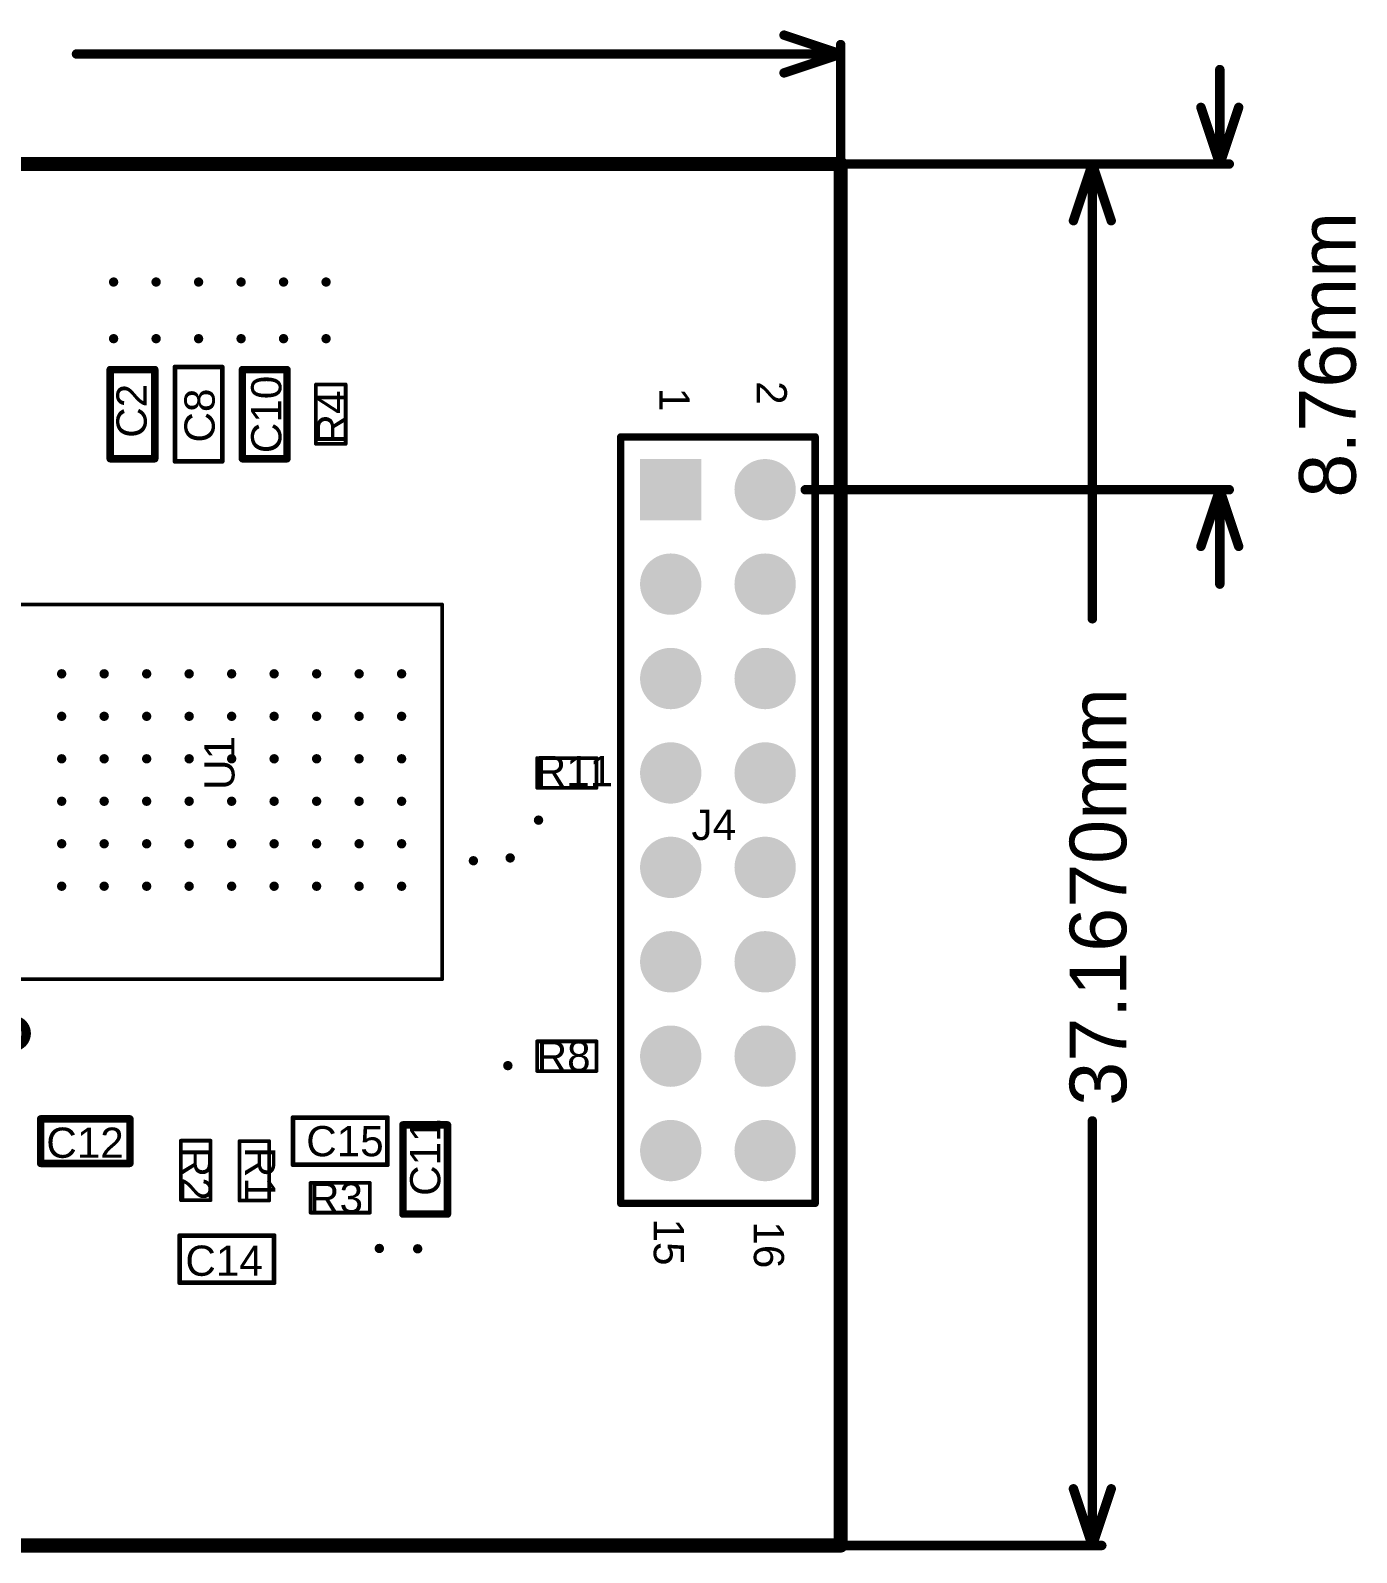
# Model space of a CAD drawing. Header units: inches. Extents: x -0.2 to 67.7, y -0.2 to 40.8.
# Drawn here: x 32.02 to 67.69, y -0.19 to 40.76 of the extents above; entities that cross this region are included whole.
import ezdxf

# ---------------------------------------------------------------- set-up
doc = ezdxf.new("R2010")
doc.units = ezdxf.units.IN
for name, color, linetype in [('Mechanical1', 6, 'Continuous'), ('Mechanical4', 56, 'Continuous'), ('Mechanical6', 56, 'Continuous'), ('MultiLayer', 9, 'Continuous'), ('PadHoleLayer', 156, 'Continuous'), ('ViaHoleLayer', 16, 'Continuous')]:
    doc.layers.add(name, color=color, linetype=linetype)
doc.styles.add('Arial', font='', dxfattribs={"height": 0.2})
doc.styles.get('Arial').set_extended_font_data('Arial')

# ---------------------------------------------------------------- blocks, each defined once
blk = doc.blocks.new('RESC1608X55N_1')
at = {"layer": 'Mechanical4'}
for points in [[(-0.8, 0.4, 0.1, 0.1, 0), (-0.8, -0.4, 0.1, 0.1, 0)], [(-0.8, 0.4, 0.1, 0.1, 0), (0.8, 0.4, 0.1, 0.1, 0)], [(0.8, 0.4, 0.1, 0.1, 0), (0.8, -0.4, 0.1, 0.1, 0)], [(-0.8, -0.4, 0.1, 0.1, 0), (0.8, -0.4, 0.1, 0.1, 0)]]:
    blk.add_lwpolyline(points, format="xyseb", dxfattribs=at)
for points in [[(-0.825, 0.4, 0.05, 0.05, 1), (-0.775, 0.4, 0.05, 0.05, 1)], [(-0.825, 0.4, 0.05, 0.05, 1), (-0.775, 0.4, 0.05, 0.05, 1)], [(0.775, 0.4, 0.05, 0.05, 1), (0.825, 0.4, 0.05, 0.05, 1)], [(0.775, 0.4, 0.05, 0.05, 1), (0.825, 0.4, 0.05, 0.05, 1)], [(-0.825, -0.4, 0.05, 0.05, 1), (-0.775, -0.4, 0.05, 0.05, 1)], [(-0.825, -0.4, 0.05, 0.05, 1), (-0.775, -0.4, 0.05, 0.05, 1)], [(0.775, -0.4, 0.05, 0.05, 1), (0.825, -0.4, 0.05, 0.05, 1)], [(0.775, -0.4, 0.05, 0.05, 1), (0.825, -0.4, 0.05, 0.05, 1)]]:
    blk.add_lwpolyline(points, format="xyseb", close=True, dxfattribs=at)
at = {"layer": 'Mechanical4', "style": 'Arial'}
blk.add_text('R2', height=0.8128, rotation=180, dxfattribs=at).set_placement((0.635, 0.398))
blk = doc.blocks.new('RESC1608X55N_2')
at = {"layer": 'Mechanical4'}
for points in [[(-0.8, 0.4, 0.1, 0.1, 0), (0.8, 0.4, 0.1, 0.1, 0)], [(-0.8, 0.4, 0.1, 0.1, 0), (-0.8, -0.4, 0.1, 0.1, 0)], [(0.8, 0.4, 0.1, 0.1, 0), (0.8, -0.4, 0.1, 0.1, 0)], [(-0.8, -0.4, 0.1, 0.1, 0), (0.8, -0.4, 0.1, 0.1, 0)]]:
    blk.add_lwpolyline(points, format="xyseb", dxfattribs=at)
for points in [[(-0.825, 0.4, 0.05, 0.05, 1), (-0.775, 0.4, 0.05, 0.05, 1)], [(-0.825, 0.4, 0.05, 0.05, 1), (-0.775, 0.4, 0.05, 0.05, 1)], [(0.775, 0.4, 0.05, 0.05, 1), (0.825, 0.4, 0.05, 0.05, 1)], [(0.775, 0.4, 0.05, 0.05, 1), (0.825, 0.4, 0.05, 0.05, 1)], [(-0.825, -0.4, 0.05, 0.05, 1), (-0.775, -0.4, 0.05, 0.05, 1)], [(-0.825, -0.4, 0.05, 0.05, 1), (-0.775, -0.4, 0.05, 0.05, 1)], [(0.775, -0.4, 0.05, 0.05, 1), (0.825, -0.4, 0.05, 0.05, 1)], [(0.775, -0.4, 0.05, 0.05, 1), (0.825, -0.4, 0.05, 0.05, 1)]]:
    blk.add_lwpolyline(points, format="xyseb", close=True, dxfattribs=at)
at = {"layer": 'Mechanical4', "style": 'Arial'}
blk.add_text('R1', height=0.8128, rotation=180, dxfattribs=at).set_placement((0.646, 0.248))
blk = doc.blocks.new('CFP102P1520X310_18AN_5')
at = {"layer": 'Mechanical4'}
for points in [[(-6.146, 5.5, 0.254, 0.254, 1), (-6.854, 5.5, 0.254, 0.254, 1)], [(-5.065, 6.045, 0.05, 0.05, 1), (-5.015, 6.045, 0.05, 0.05, 1)], [(-5.065, 6.045, 0.05, 0.05, 1), (-5.015, 6.045, 0.05, 0.05, 1)], [(5.015, 6.045, 0.05, 0.05, 1), (5.065, 6.045, 0.05, 0.05, 1)], [(5.015, 6.045, 0.05, 0.05, 1), (5.065, 6.045, 0.05, 0.05, 1)], [(-6.917, 5.5, 0.127, 0.127, 1), (-6.79, 5.5, 0.127, 0.127, 1)], [(-6.21, 5.5, 0.127, 0.127, 1), (-6.083, 5.5, 0.127, 0.127, 1)], [(-5.065, -6.045, 0.05, 0.05, 1), (-5.015, -6.045, 0.05, 0.05, 1)], [(-5.065, -6.045, 0.05, 0.05, 1), (-5.015, -6.045, 0.05, 0.05, 1)], [(5.015, -6.045, 0.05, 0.05, 1), (5.065, -6.045, 0.05, 0.05, 1)], [(5.015, -6.045, 0.05, 0.05, 1), (5.065, -6.045, 0.05, 0.05, 1)]]:
    blk.add_lwpolyline(points, format="xyseb", close=True, dxfattribs=at)
for points in [[(-5.04, 6.045, 0.1, 0.1, 0), (-5.04, -6.045, 0.1, 0.1, 0)], [(-5.04, 6.045, 0.1, 0.1, 0), (5.04, 6.045, 0.1, 0.1, 0)], [(5.04, 6.045, 0.1, 0.1, 0), (5.04, -6.045, 0.1, 0.1, 0)], [(-5.04, -6.045, 0.1, 0.1, 0), (5.04, -6.045, 0.1, 0.1, 0)]]:
    blk.add_lwpolyline(points, format="xyseb", dxfattribs=at)
at = {"layer": 'Mechanical4', "style": 'Arial'}
blk.add_text('U1', height=0.8128, dxfattribs=at).set_placement((0.051, -0.457))
blk = doc.blocks.new('RESC1608X55N_6')
at = {"layer": 'Mechanical4'}
for points in [[(-0.8, 0.4, 0.1, 0.1, 0), (-0.8, -0.4, 0.1, 0.1, 0)], [(0.8, 0.4, 0.1, 0.1, 0), (-0.8, 0.4, 0.1, 0.1, 0)], [(0.8, 0.4, 0.1, 0.1, 0), (0.8, -0.4, 0.1, 0.1, 0)], [(0.8, -0.4, 0.1, 0.1, 0), (-0.8, -0.4, 0.1, 0.1, 0)]]:
    blk.add_lwpolyline(points, format="xyseb", dxfattribs=at)
for points in [[(-0.825, 0.4, 0.05, 0.05, 1), (-0.775, 0.4, 0.05, 0.05, 1)], [(-0.825, 0.4, 0.05, 0.05, 1), (-0.775, 0.4, 0.05, 0.05, 1)], [(0.775, 0.4, 0.05, 0.05, 1), (0.825, 0.4, 0.05, 0.05, 1)], [(0.775, 0.4, 0.05, 0.05, 1), (0.825, 0.4, 0.05, 0.05, 1)], [(-0.825, -0.4, 0.05, 0.05, 1), (-0.775, -0.4, 0.05, 0.05, 1)], [(-0.825, -0.4, 0.05, 0.05, 1), (-0.775, -0.4, 0.05, 0.05, 1)], [(0.775, -0.4, 0.05, 0.05, 1), (0.825, -0.4, 0.05, 0.05, 1)], [(0.775, -0.4, 0.05, 0.05, 1), (0.825, -0.4, 0.05, 0.05, 1)]]:
    blk.add_lwpolyline(points, format="xyseb", close=True, dxfattribs=at)
at = {"layer": 'Mechanical4', "style": 'Arial'}
blk.add_text('R11', height=0.8128, rotation=180, dxfattribs=at).set_placement((0.838, 0.356))
blk = doc.blocks.new('RESC1608X55N_9')
at = {"layer": 'Mechanical4'}
for points in [[(-0.8, 0.4, 0.1, 0.1, 0), (0.8, 0.4, 0.1, 0.1, 0)], [(-0.8, -0.4, 0.1, 0.1, 0), (-0.8, 0.4, 0.1, 0.1, 0)], [(0.8, -0.4, 0.1, 0.1, 0), (0.8, 0.4, 0.1, 0.1, 0)], [(-0.8, -0.4, 0.1, 0.1, 0), (0.8, -0.4, 0.1, 0.1, 0)]]:
    blk.add_lwpolyline(points, format="xyseb", dxfattribs=at)
for points in [[(-0.825, 0.4, 0.05, 0.05, 1), (-0.775, 0.4, 0.05, 0.05, 1)], [(-0.825, 0.4, 0.05, 0.05, 1), (-0.775, 0.4, 0.05, 0.05, 1)], [(0.775, 0.4, 0.05, 0.05, 1), (0.825, 0.4, 0.05, 0.05, 1)], [(0.775, 0.4, 0.05, 0.05, 1), (0.825, 0.4, 0.05, 0.05, 1)], [(-0.825, -0.4, 0.05, 0.05, 1), (-0.775, -0.4, 0.05, 0.05, 1)], [(-0.825, -0.4, 0.05, 0.05, 1), (-0.775, -0.4, 0.05, 0.05, 1)], [(0.775, -0.4, 0.05, 0.05, 1), (0.825, -0.4, 0.05, 0.05, 1)], [(0.775, -0.4, 0.05, 0.05, 1), (0.825, -0.4, 0.05, 0.05, 1)]]:
    blk.add_lwpolyline(points, format="xyseb", close=True, dxfattribs=at)
at = {"layer": 'Mechanical4', "style": 'Arial'}
blk.add_text('R8', height=0.8128, dxfattribs=at).set_placement((-0.813, -0.406))
blk = doc.blocks.new('RESC1608X55N_12')
at = {"layer": 'Mechanical4'}
for points in [[(-0.8, -0.4, 0.1, 0.1, 0), (-0.8, 0.4, 0.1, 0.1, 0)], [(0.8, 0.4, 0.1, 0.1, 0), (-0.8, 0.4, 0.1, 0.1, 0)], [(0.8, -0.4, 0.1, 0.1, 0), (0.8, 0.4, 0.1, 0.1, 0)], [(0.8, -0.4, 0.1, 0.1, 0), (-0.8, -0.4, 0.1, 0.1, 0)]]:
    blk.add_lwpolyline(points, format="xyseb", dxfattribs=at)
for points in [[(-0.825, 0.4, 0.05, 0.05, 1), (-0.775, 0.4, 0.05, 0.05, 1)], [(-0.825, 0.4, 0.05, 0.05, 1), (-0.775, 0.4, 0.05, 0.05, 1)], [(0.775, 0.4, 0.05, 0.05, 1), (0.825, 0.4, 0.05, 0.05, 1)], [(0.775, 0.4, 0.05, 0.05, 1), (0.825, 0.4, 0.05, 0.05, 1)], [(-0.825, -0.4, 0.05, 0.05, 1), (-0.775, -0.4, 0.05, 0.05, 1)], [(-0.825, -0.4, 0.05, 0.05, 1), (-0.775, -0.4, 0.05, 0.05, 1)], [(0.775, -0.4, 0.05, 0.05, 1), (0.825, -0.4, 0.05, 0.05, 1)], [(0.775, -0.4, 0.05, 0.05, 1), (0.825, -0.4, 0.05, 0.05, 1)]]:
    blk.add_lwpolyline(points, format="xyseb", close=True, dxfattribs=at)
at = {"layer": 'Mechanical4', "style": 'Arial'}
blk.add_text('R4', height=0.8128, rotation=-180, dxfattribs=at).set_placement((0.813, 0.432))
blk = doc.blocks.new('RESC1608X55N_13')
at = {"layer": 'Mechanical4'}
for points in [[(0.8, 0.4, 0.1, 0.1, 0), (-0.8, 0.4, 0.1, 0.1, 0)], [(-0.8, 0.4, 0.1, 0.1, 0), (-0.8, -0.4, 0.1, 0.1, 0)], [(0.8, 0.4, 0.1, 0.1, 0), (0.8, -0.4, 0.1, 0.1, 0)], [(0.8, -0.4, 0.1, 0.1, 0), (-0.8, -0.4, 0.1, 0.1, 0)]]:
    blk.add_lwpolyline(points, format="xyseb", dxfattribs=at)
for points in [[(-0.825, 0.4, 0.05, 0.05, 1), (-0.775, 0.4, 0.05, 0.05, 1)], [(-0.825, 0.4, 0.05, 0.05, 1), (-0.775, 0.4, 0.05, 0.05, 1)], [(0.775, 0.4, 0.05, 0.05, 1), (0.825, 0.4, 0.05, 0.05, 1)], [(0.775, 0.4, 0.05, 0.05, 1), (0.825, 0.4, 0.05, 0.05, 1)], [(-0.825, -0.4, 0.05, 0.05, 1), (-0.775, -0.4, 0.05, 0.05, 1)], [(-0.825, -0.4, 0.05, 0.05, 1), (-0.775, -0.4, 0.05, 0.05, 1)], [(0.775, -0.4, 0.05, 0.05, 1), (0.825, -0.4, 0.05, 0.05, 1)], [(0.775, -0.4, 0.05, 0.05, 1), (0.825, -0.4, 0.05, 0.05, 1)]]:
    blk.add_lwpolyline(points, format="xyseb", close=True, dxfattribs=at)
at = {"layer": 'Mechanical4', "style": 'Arial'}
blk.add_text('R3', height=0.8128, rotation=180, dxfattribs=at).set_placement((0.838, 0.406))
blk = doc.blocks.new('61301621121_14')
at = {"layer": 'MultiLayer'}
h = blk.add_hatch(color=9, dxfattribs=at)
edge = h.paths.add_edge_path()
edge.add_arc((-8.89, 1.27), 0.825, 0, 360)
h = blk.add_hatch(color=9, dxfattribs=at)
edge = h.paths.add_edge_path()
edge.add_arc((-6.35, 1.27), 0.825, 0, 360)
h = blk.add_hatch(color=9, dxfattribs=at)
edge = h.paths.add_edge_path()
edge.add_arc((-3.81, 1.27), 0.825, 0, 360)
h = blk.add_hatch(color=9, dxfattribs=at)
edge = h.paths.add_edge_path()
edge.add_arc((-1.27, 1.27), 0.825, 0, 360)
h = blk.add_hatch(color=9, dxfattribs=at)
edge = h.paths.add_edge_path()
edge.add_arc((1.27, 1.27), 0.825, 0, 360)
h = blk.add_hatch(color=9, dxfattribs=at)
edge = h.paths.add_edge_path()
edge.add_arc((3.81, 1.27), 0.825, 0, 360)
h = blk.add_hatch(color=9, dxfattribs=at)
edge = h.paths.add_edge_path()
edge.add_arc((6.35, 1.27), 0.825, 0, 360)
h = blk.add_hatch(color=9, dxfattribs=at)
edge = h.paths.add_edge_path()
edge.add_arc((8.89, 1.27), 0.825, 0, 360)
blk.add_hatch(color=9, dxfattribs=at).paths.add_polyline_path([(-9.715, -0.445), (-8.065, -0.445), (-8.065, -2.095), (-9.715, -2.095)])
h = blk.add_hatch(color=9, dxfattribs=at)
edge = h.paths.add_edge_path()
edge.add_arc((-6.35, -1.27), 0.825, 0, 360)
h = blk.add_hatch(color=9, dxfattribs=at)
edge = h.paths.add_edge_path()
edge.add_arc((-3.81, -1.27), 0.825, 0, 360)
h = blk.add_hatch(color=9, dxfattribs=at)
edge = h.paths.add_edge_path()
edge.add_arc((-1.27, -1.27), 0.825, 0, 360)
h = blk.add_hatch(color=9, dxfattribs=at)
edge = h.paths.add_edge_path()
edge.add_arc((1.27, -1.27), 0.825, 0, 360)
h = blk.add_hatch(color=9, dxfattribs=at)
edge = h.paths.add_edge_path()
edge.add_arc((3.81, -1.27), 0.825, 0, 360)
h = blk.add_hatch(color=9, dxfattribs=at)
edge = h.paths.add_edge_path()
edge.add_arc((6.35, -1.27), 0.825, 0, 360)
h = blk.add_hatch(color=9, dxfattribs=at)
edge = h.paths.add_edge_path()
edge.add_arc((8.89, -1.27), 0.825, 0, 360)
at = {"layer": 'PadHoleLayer'}
h = blk.add_hatch(color=156, dxfattribs=at)
edge = h.paths.add_edge_path()
edge.add_arc((-8.89, 1.27), 0.55, 0, 360)
h = blk.add_hatch(color=156, dxfattribs=at)
edge = h.paths.add_edge_path()
edge.add_arc((-6.35, 1.27), 0.55, 0, 360)
h = blk.add_hatch(color=156, dxfattribs=at)
edge = h.paths.add_edge_path()
edge.add_arc((-3.81, 1.27), 0.55, 0, 360)
h = blk.add_hatch(color=156, dxfattribs=at)
edge = h.paths.add_edge_path()
edge.add_arc((-1.27, 1.27), 0.55, 0, 360)
h = blk.add_hatch(color=156, dxfattribs=at)
edge = h.paths.add_edge_path()
edge.add_arc((1.27, 1.27), 0.55, 0, 360)
h = blk.add_hatch(color=156, dxfattribs=at)
edge = h.paths.add_edge_path()
edge.add_arc((3.81, 1.27), 0.55, 0, 360)
h = blk.add_hatch(color=156, dxfattribs=at)
edge = h.paths.add_edge_path()
edge.add_arc((6.35, 1.27), 0.55, 0, 360)
h = blk.add_hatch(color=156, dxfattribs=at)
edge = h.paths.add_edge_path()
edge.add_arc((8.89, 1.27), 0.55, 0, 360)
h = blk.add_hatch(color=156, dxfattribs=at)
edge = h.paths.add_edge_path()
edge.add_arc((-8.89, -1.27), 0.55, 0, 360)
h = blk.add_hatch(color=156, dxfattribs=at)
edge = h.paths.add_edge_path()
edge.add_arc((-6.35, -1.27), 0.55, 0, 360)
h = blk.add_hatch(color=156, dxfattribs=at)
edge = h.paths.add_edge_path()
edge.add_arc((-3.81, -1.27), 0.55, 0, 360)
h = blk.add_hatch(color=156, dxfattribs=at)
edge = h.paths.add_edge_path()
edge.add_arc((-1.27, -1.27), 0.55, 0, 360)
h = blk.add_hatch(color=156, dxfattribs=at)
edge = h.paths.add_edge_path()
edge.add_arc((1.27, -1.27), 0.55, 0, 360)
h = blk.add_hatch(color=156, dxfattribs=at)
edge = h.paths.add_edge_path()
edge.add_arc((3.81, -1.27), 0.55, 0, 360)
h = blk.add_hatch(color=156, dxfattribs=at)
edge = h.paths.add_edge_path()
edge.add_arc((6.35, -1.27), 0.55, 0, 360)
h = blk.add_hatch(color=156, dxfattribs=at)
edge = h.paths.add_edge_path()
edge.add_arc((8.89, -1.27), 0.55, 0, 360)
at = {"layer": 'Mechanical4'}
for points in [[(10.31, 2.615, 0.2, 0.2, 0), (-10.31, 2.615, 0.2, 0.2, 0)], [(-10.31, -2.615, 0.2, 0.2, 0), (-10.31, 2.615, 0.2, 0.2, 0)], [(10.31, -2.615, 0.2, 0.2, 0), (10.31, 2.615, 0.2, 0.2, 0)], [(10.31, -2.615, 0.2, 0.2, 0), (-10.31, -2.615, 0.2, 0.2, 0)]]:
    blk.add_lwpolyline(points, format="xyseb", dxfattribs=at)
for points in [[(-10.36, 2.615, 0.1, 0.1, 1), (-10.26, 2.615, 0.1, 0.1, 1)], [(-10.36, 2.615, 0.1, 0.1, 1), (-10.26, 2.615, 0.1, 0.1, 1)], [(10.26, 2.615, 0.1, 0.1, 1), (10.36, 2.615, 0.1, 0.1, 1)], [(10.26, 2.615, 0.1, 0.1, 1), (10.36, 2.615, 0.1, 0.1, 1)], [(-10.36, -2.615, 0.1, 0.1, 1), (-10.26, -2.615, 0.1, 0.1, 1)], [(-10.36, -2.615, 0.1, 0.1, 1), (-10.26, -2.615, 0.1, 0.1, 1)], [(10.26, -2.615, 0.1, 0.1, 1), (10.36, -2.615, 0.1, 0.1, 1)], [(10.26, -2.615, 0.1, 0.1, 1), (10.36, -2.615, 0.1, 0.1, 1)]]:
    blk.add_lwpolyline(points, format="xyseb", close=True, dxfattribs=at)
at = {"layer": 'Mechanical4', "style": 'Arial'}
for s, height, p in [('2', 0.813, (-11.811, 1.041)), ('16', 0.8128, (10.795, 0.965)), ('1', 0.813, (-11.633, -1.575)), ('15', 0.8128, (10.719, -1.727))]:
    blk.add_text(s, height=height, dxfattribs=at).set_placement(p)
blk.add_text('J4', height=0.8128, rotation=90, dxfattribs=at).set_placement((0.533, -0.711))
blk = doc.blocks.new('CAPC1608X90N_22')
at = {"layer": 'Mechanical4'}
for points in [[(-1.27, -0.635, 0.127, 0.127, 0), (-1.27, 0.635, 0.127, 0.127, 0)], [(-1.27, 0.635, 0.127, 0.127, 0), (1.27, 0.635, 0.127, 0.127, 0)], [(1.27, -0.635, 0.127, 0.127, 0), (1.27, 0.635, 0.127, 0.127, 0)], [(-1.27, -0.635, 0.127, 0.127, 0), (1.27, -0.635, 0.127, 0.127, 0)]]:
    blk.add_lwpolyline(points, format="xyseb", dxfattribs=at)
for points in [[(-1.30175, 0.635, 0.0635, 0.0635, 1), (-1.23825, 0.635, 0.0635, 0.0635, 1)], [(-1.30175, 0.635, 0.0635, 0.0635, 1), (-1.23825, 0.635, 0.0635, 0.0635, 1)], [(1.23825, 0.635, 0.0635, 0.0635, 1), (1.30175, 0.635, 0.0635, 0.0635, 1)], [(1.23825, 0.635, 0.0635, 0.0635, 1), (1.30175, 0.635, 0.0635, 0.0635, 1)], [(-1.30175, -0.635, 0.0635, 0.0635, 1), (-1.23825, -0.635, 0.0635, 0.0635, 1)], [(-1.30175, -0.635, 0.0635, 0.0635, 1), (-1.23825, -0.635, 0.0635, 0.0635, 1)], [(1.23825, -0.635, 0.0635, 0.0635, 1), (1.30175, -0.635, 0.0635, 0.0635, 1)], [(1.23825, -0.635, 0.0635, 0.0635, 1), (1.30175, -0.635, 0.0635, 0.0635, 1)]]:
    blk.add_lwpolyline(points, format="xyseb", close=True, dxfattribs=at)
at = {"layer": 'Mechanical4', "style": 'Arial'}
blk.add_text('C15', height=0.8128, rotation=360, dxfattribs=at).set_placement((-0.9144, -0.4064))
blk = doc.blocks.new('CAPC1608X90N_23')
at = {"layer": 'Mechanical4'}
for points in [[(-1.27, -0.635, 0.127, 0.127, 0), (-1.27, 0.635, 0.127, 0.127, 0)], [(-1.27, 0.635, 0.127, 0.127, 0), (1.27, 0.635, 0.127, 0.127, 0)], [(1.27, -0.635, 0.127, 0.127, 0), (1.27, 0.635, 0.127, 0.127, 0)], [(-1.27, -0.635, 0.127, 0.127, 0), (1.27, -0.635, 0.127, 0.127, 0)]]:
    blk.add_lwpolyline(points, format="xyseb", dxfattribs=at)
for points in [[(-1.30175, 0.635, 0.0635, 0.0635, 1), (-1.23825, 0.635, 0.0635, 0.0635, 1)], [(-1.30175, 0.635, 0.0635, 0.0635, 1), (-1.23825, 0.635, 0.0635, 0.0635, 1)], [(1.23825, 0.635, 0.0635, 0.0635, 1), (1.30175, 0.635, 0.0635, 0.0635, 1)], [(1.23825, 0.635, 0.0635, 0.0635, 1), (1.30175, 0.635, 0.0635, 0.0635, 1)], [(-1.30175, -0.635, 0.0635, 0.0635, 1), (-1.23825, -0.635, 0.0635, 0.0635, 1)], [(-1.30175, -0.635, 0.0635, 0.0635, 1), (-1.23825, -0.635, 0.0635, 0.0635, 1)], [(1.23825, -0.635, 0.0635, 0.0635, 1), (1.30175, -0.635, 0.0635, 0.0635, 1)], [(1.23825, -0.635, 0.0635, 0.0635, 1), (1.30175, -0.635, 0.0635, 0.0635, 1)]]:
    blk.add_lwpolyline(points, format="xyseb", close=True, dxfattribs=at)
at = {"layer": 'Mechanical4', "style": 'Arial'}
blk.add_text('C14', height=0.8128, rotation=360, dxfattribs=at).set_placement((-1.1176, -0.4476))
blk = doc.blocks.new('FP_C0603C_CF_MFG_25')
at = {"layer": 'Mechanical4'}
for points in [[(-1.2, 0.6, 0.2, 0.2, 0), (1.2, 0.6, 0.2, 0.2, 0)], [(-1.2, -0.6, 0.2, 0.2, 0), (-1.2, 0.6, 0.2, 0.2, 0)], [(1.2, -0.6, 0.2, 0.2, 0), (1.2, 0.6, 0.2, 0.2, 0)], [(-1.2, -0.6, 0.2, 0.2, 0), (1.2, -0.6, 0.2, 0.2, 0)]]:
    blk.add_lwpolyline(points, format="xyseb", dxfattribs=at)
for points in [[(-1.25, 0.6, 0.1, 0.1, 1), (-1.15, 0.6, 0.1, 0.1, 1)], [(-1.25, 0.6, 0.1, 0.1, 1), (-1.15, 0.6, 0.1, 0.1, 1)], [(1.15, 0.6, 0.1, 0.1, 1), (1.25, 0.6, 0.1, 0.1, 1)], [(1.15, 0.6, 0.1, 0.1, 1), (1.25, 0.6, 0.1, 0.1, 1)], [(-1.25, -0.6, 0.1, 0.1, 1), (-1.15, -0.6, 0.1, 0.1, 1)], [(-1.25, -0.6, 0.1, 0.1, 1), (-1.15, -0.6, 0.1, 0.1, 1)], [(1.15, -0.6, 0.1, 0.1, 1), (1.25, -0.6, 0.1, 0.1, 1)], [(1.15, -0.6, 0.1, 0.1, 1), (1.25, -0.6, 0.1, 0.1, 1)]]:
    blk.add_lwpolyline(points, format="xyseb", close=True, dxfattribs=at)
at = {"layer": 'Mechanical4', "style": 'Arial'}
blk.add_text('C12', height=0.8128, rotation=360, dxfattribs=at).set_placement((-1.048, -0.448))
blk = doc.blocks.new('FP_C0603C_CF_MFG_26')
at = {"layer": 'Mechanical4'}
for points in [[(1.2, 0.6, 0.2, 0.2, 0), (-1.2, 0.6, 0.2, 0.2, 0)], [(-1.2, -0.6, 0.2, 0.2, 0), (-1.2, 0.6, 0.2, 0.2, 0)], [(1.2, -0.6, 0.2, 0.2, 0), (1.2, 0.6, 0.2, 0.2, 0)], [(1.2, -0.6, 0.2, 0.2, 0), (-1.2, -0.6, 0.2, 0.2, 0)]]:
    blk.add_lwpolyline(points, format="xyseb", dxfattribs=at)
for points in [[(-1.25, 0.6, 0.1, 0.1, 1), (-1.15, 0.6, 0.1, 0.1, 1)], [(-1.25, 0.6, 0.1, 0.1, 1), (-1.15, 0.6, 0.1, 0.1, 1)], [(1.15, 0.6, 0.1, 0.1, 1), (1.25, 0.6, 0.1, 0.1, 1)], [(1.15, 0.6, 0.1, 0.1, 1), (1.25, 0.6, 0.1, 0.1, 1)], [(-1.25, -0.6, 0.1, 0.1, 1), (-1.15, -0.6, 0.1, 0.1, 1)], [(-1.25, -0.6, 0.1, 0.1, 1), (-1.15, -0.6, 0.1, 0.1, 1)], [(1.15, -0.6, 0.1, 0.1, 1), (1.25, -0.6, 0.1, 0.1, 1)], [(1.15, -0.6, 0.1, 0.1, 1), (1.25, -0.6, 0.1, 0.1, 1)]]:
    blk.add_lwpolyline(points, format="xyseb", close=True, dxfattribs=at)
at = {"layer": 'Mechanical4', "style": 'Arial'}
blk.add_text('C11', height=0.8128, rotation=-180, dxfattribs=at).set_placement((0.711, 0.406))
blk = doc.blocks.new('FP_C0603C_CF_MFG_27')
at = {"layer": 'Mechanical4'}
for points in [[(1.2, 0.6, 0.2, 0.2, 0), (-1.2, 0.6, 0.2, 0.2, 0)], [(-1.2, -0.6, 0.2, 0.2, 0), (-1.2, 0.6, 0.2, 0.2, 0)], [(1.2, -0.6, 0.2, 0.2, 0), (1.2, 0.6, 0.2, 0.2, 0)], [(1.2, -0.6, 0.2, 0.2, 0), (-1.2, -0.6, 0.2, 0.2, 0)]]:
    blk.add_lwpolyline(points, format="xyseb", dxfattribs=at)
for points in [[(-1.25, 0.6, 0.1, 0.1, 1), (-1.15, 0.6, 0.1, 0.1, 1)], [(-1.25, 0.6, 0.1, 0.1, 1), (-1.15, 0.6, 0.1, 0.1, 1)], [(1.15, 0.6, 0.1, 0.1, 1), (1.25, 0.6, 0.1, 0.1, 1)], [(1.15, 0.6, 0.1, 0.1, 1), (1.25, 0.6, 0.1, 0.1, 1)], [(-1.25, -0.6, 0.1, 0.1, 1), (-1.15, -0.6, 0.1, 0.1, 1)], [(-1.25, -0.6, 0.1, 0.1, 1), (-1.15, -0.6, 0.1, 0.1, 1)], [(1.15, -0.6, 0.1, 0.1, 1), (1.25, -0.6, 0.1, 0.1, 1)], [(1.15, -0.6, 0.1, 0.1, 1), (1.25, -0.6, 0.1, 0.1, 1)]]:
    blk.add_lwpolyline(points, format="xyseb", close=True, dxfattribs=at)
at = {"layer": 'Mechanical4', "style": 'Arial'}
blk.add_text('C10', height=0.8128, rotation=-180, dxfattribs=at).set_placement((1.048, 0.448))
blk = doc.blocks.new('CAPC1608X90N_29')
at = {"layer": 'Mechanical4'}
for points in [[(-1.27, 0.635, 0.127, 0.127, 0), (-1.27, -0.635, 0.127, 0.127, 0)], [(-1.27, 0.635, 0.127, 0.127, 0), (1.27, 0.635, 0.127, 0.127, 0)], [(1.27, 0.635, 0.127, 0.127, 0), (1.27, -0.635, 0.127, 0.127, 0)], [(-1.27, -0.635, 0.127, 0.127, 0), (1.27, -0.635, 0.127, 0.127, 0)]]:
    blk.add_lwpolyline(points, format="xyseb", dxfattribs=at)
for points in [[(-1.30175, 0.635, 0.0635, 0.0635, 1), (-1.23825, 0.635, 0.0635, 0.0635, 1)], [(-1.30175, 0.635, 0.0635, 0.0635, 1), (-1.23825, 0.635, 0.0635, 0.0635, 1)], [(1.23825, 0.635, 0.0635, 0.0635, 1), (1.30175, 0.635, 0.0635, 0.0635, 1)], [(1.23825, 0.635, 0.0635, 0.0635, 1), (1.30175, 0.635, 0.0635, 0.0635, 1)], [(-1.30175, -0.635, 0.0635, 0.0635, 1), (-1.23825, -0.635, 0.0635, 0.0635, 1)], [(-1.30175, -0.635, 0.0635, 0.0635, 1), (-1.23825, -0.635, 0.0635, 0.0635, 1)], [(1.23825, -0.635, 0.0635, 0.0635, 1), (1.30175, -0.635, 0.0635, 0.0635, 1)], [(1.23825, -0.635, 0.0635, 0.0635, 1), (1.30175, -0.635, 0.0635, 0.0635, 1)]]:
    blk.add_lwpolyline(points, format="xyseb", close=True, dxfattribs=at)
at = {"layer": 'Mechanical4', "style": 'Arial'}
blk.add_text('C8', height=0.8128, dxfattribs=at).set_placement((-0.762, -0.4318))
blk = doc.blocks.new('FP_C0603C_CF_MFG_31')
at = {"layer": 'Mechanical4'}
for points in [[(1.2, 0.6, 0.2, 0.2, 0), (-1.2, 0.6, 0.2, 0.2, 0)], [(-1.2, -0.6, 0.2, 0.2, 0), (-1.2, 0.6, 0.2, 0.2, 0)], [(1.2, -0.6, 0.2, 0.2, 0), (1.2, 0.6, 0.2, 0.2, 0)], [(1.2, -0.6, 0.2, 0.2, 0), (-1.2, -0.6, 0.2, 0.2, 0)]]:
    blk.add_lwpolyline(points, format="xyseb", dxfattribs=at)
for points in [[(-1.25, 0.6, 0.1, 0.1, 1), (-1.15, 0.6, 0.1, 0.1, 1)], [(-1.25, 0.6, 0.1, 0.1, 1), (-1.15, 0.6, 0.1, 0.1, 1)], [(1.15, 0.6, 0.1, 0.1, 1), (1.25, 0.6, 0.1, 0.1, 1)], [(1.15, 0.6, 0.1, 0.1, 1), (1.25, 0.6, 0.1, 0.1, 1)], [(-1.25, -0.6, 0.1, 0.1, 1), (-1.15, -0.6, 0.1, 0.1, 1)], [(-1.25, -0.6, 0.1, 0.1, 1), (-1.15, -0.6, 0.1, 0.1, 1)], [(1.15, -0.6, 0.1, 0.1, 1), (1.25, -0.6, 0.1, 0.1, 1)], [(1.15, -0.6, 0.1, 0.1, 1), (1.25, -0.6, 0.1, 0.1, 1)]]:
    blk.add_lwpolyline(points, format="xyseb", close=True, dxfattribs=at)
at = {"layer": 'Mechanical4', "style": 'Arial'}
blk.add_text('C2', height=0.8128, rotation=-180, dxfattribs=at).set_placement((0.635, 0.381))

msp = doc.modelspace()

# ---------------------------------------------------------------- hatches: boundary and pattern name
at = {"layer": 'ViaHoleLayer'}
h = msp.add_hatch(color=16, dxfattribs=at)
edge = h.paths.add_edge_path()
edge.add_arc((34.252, 33.992), 0.127, 0, 360)
h = msp.add_hatch(color=16, dxfattribs=at)
edge = h.paths.add_edge_path()
edge.add_arc((35.395, 33.992), 0.127, 0, 360)
h = msp.add_hatch(color=16, dxfattribs=at)
edge = h.paths.add_edge_path()
edge.add_arc((36.538, 33.992), 0.127, 0, 360)
h = msp.add_hatch(color=16, dxfattribs=at)
edge = h.paths.add_edge_path()
edge.add_arc((37.681, 33.992), 0.127, 0, 360)
h = msp.add_hatch(color=16, dxfattribs=at)
edge = h.paths.add_edge_path()
edge.add_arc((38.824, 33.992), 0.127, 0, 360)
h = msp.add_hatch(color=16, dxfattribs=at)
edge = h.paths.add_edge_path()
edge.add_arc((39.967, 33.992), 0.127, 0, 360)
h = msp.add_hatch(color=16, dxfattribs=at)
edge = h.paths.add_edge_path()
edge.add_arc((34.252, 32.468), 0.127, 0, 360)
h = msp.add_hatch(color=16, dxfattribs=at)
edge = h.paths.add_edge_path()
edge.add_arc((35.395, 32.468), 0.127, 0, 360)
h = msp.add_hatch(color=16, dxfattribs=at)
edge = h.paths.add_edge_path()
edge.add_arc((36.538, 32.468), 0.127, 0, 360)
h = msp.add_hatch(color=16, dxfattribs=at)
edge = h.paths.add_edge_path()
edge.add_arc((37.681, 32.468), 0.127, 0, 360)
h = msp.add_hatch(color=16, dxfattribs=at)
edge = h.paths.add_edge_path()
edge.add_arc((38.824, 32.468), 0.127, 0, 360)
h = msp.add_hatch(color=16, dxfattribs=at)
edge = h.paths.add_edge_path()
edge.add_arc((39.967, 32.468), 0.127, 0, 360)
h = msp.add_hatch(color=16, dxfattribs=at)
edge = h.paths.add_edge_path()
edge.add_arc((32.855, 23.451), 0.127, 0, 360)
h = msp.add_hatch(color=16, dxfattribs=at)
edge = h.paths.add_edge_path()
edge.add_arc((33.998, 23.451), 0.127, 0, 360)
h = msp.add_hatch(color=16, dxfattribs=at)
edge = h.paths.add_edge_path()
edge.add_arc((35.141, 23.451), 0.127, 0, 360)
h = msp.add_hatch(color=16, dxfattribs=at)
edge = h.paths.add_edge_path()
edge.add_arc((36.284, 23.451), 0.127, 0, 360)
h = msp.add_hatch(color=16, dxfattribs=at)
edge = h.paths.add_edge_path()
edge.add_arc((37.427, 23.451), 0.127, 0, 360)
h = msp.add_hatch(color=16, dxfattribs=at)
edge = h.paths.add_edge_path()
edge.add_arc((38.57, 23.451), 0.127, 0, 360)
h = msp.add_hatch(color=16, dxfattribs=at)
edge = h.paths.add_edge_path()
edge.add_arc((39.713, 23.451), 0.127, 0, 360)
h = msp.add_hatch(color=16, dxfattribs=at)
edge = h.paths.add_edge_path()
edge.add_arc((40.856, 23.451), 0.127, 0, 360)
h = msp.add_hatch(color=16, dxfattribs=at)
edge = h.paths.add_edge_path()
edge.add_arc((41.999, 23.451), 0.127, 0, 360)
h = msp.add_hatch(color=16, dxfattribs=at)
edge = h.paths.add_edge_path()
edge.add_arc((32.855, 22.308), 0.127, 0, 360)
h = msp.add_hatch(color=16, dxfattribs=at)
edge = h.paths.add_edge_path()
edge.add_arc((33.998, 22.308), 0.127, 0, 360)
h = msp.add_hatch(color=16, dxfattribs=at)
edge = h.paths.add_edge_path()
edge.add_arc((35.141, 22.308), 0.127, 0, 360)
h = msp.add_hatch(color=16, dxfattribs=at)
edge = h.paths.add_edge_path()
edge.add_arc((36.284, 22.308), 0.127, 0, 360)
h = msp.add_hatch(color=16, dxfattribs=at)
edge = h.paths.add_edge_path()
edge.add_arc((37.427, 22.308), 0.127, 0, 360)
h = msp.add_hatch(color=16, dxfattribs=at)
edge = h.paths.add_edge_path()
edge.add_arc((38.57, 22.308), 0.127, 0, 360)
h = msp.add_hatch(color=16, dxfattribs=at)
edge = h.paths.add_edge_path()
edge.add_arc((39.713, 22.308), 0.127, 0, 360)
h = msp.add_hatch(color=16, dxfattribs=at)
edge = h.paths.add_edge_path()
edge.add_arc((40.856, 22.308), 0.127, 0, 360)
h = msp.add_hatch(color=16, dxfattribs=at)
edge = h.paths.add_edge_path()
edge.add_arc((41.999, 22.308), 0.127, 0, 360)
h = msp.add_hatch(color=16, dxfattribs=at)
edge = h.paths.add_edge_path()
edge.add_arc((32.855, 21.165), 0.127, 0, 360)
h = msp.add_hatch(color=16, dxfattribs=at)
edge = h.paths.add_edge_path()
edge.add_arc((33.998, 21.165), 0.127, 0, 360)
h = msp.add_hatch(color=16, dxfattribs=at)
edge = h.paths.add_edge_path()
edge.add_arc((35.141, 21.165), 0.127, 0, 360)
h = msp.add_hatch(color=16, dxfattribs=at)
edge = h.paths.add_edge_path()
edge.add_arc((36.284, 21.165), 0.127, 0, 360)
h = msp.add_hatch(color=16, dxfattribs=at)
edge = h.paths.add_edge_path()
edge.add_arc((37.427, 21.165), 0.127, 0, 360)
h = msp.add_hatch(color=16, dxfattribs=at)
edge = h.paths.add_edge_path()
edge.add_arc((38.57, 21.165), 0.127, 0, 360)
h = msp.add_hatch(color=16, dxfattribs=at)
edge = h.paths.add_edge_path()
edge.add_arc((39.713, 21.165), 0.127, 0, 360)
h = msp.add_hatch(color=16, dxfattribs=at)
edge = h.paths.add_edge_path()
edge.add_arc((40.856, 21.165), 0.127, 0, 360)
h = msp.add_hatch(color=16, dxfattribs=at)
edge = h.paths.add_edge_path()
edge.add_arc((41.999, 21.165), 0.127, 0, 360)
h = msp.add_hatch(color=16, dxfattribs=at)
edge = h.paths.add_edge_path()
edge.add_arc((32.855, 20.022), 0.127, 0, 360)
h = msp.add_hatch(color=16, dxfattribs=at)
edge = h.paths.add_edge_path()
edge.add_arc((33.998, 20.022), 0.127, 0, 360)
h = msp.add_hatch(color=16, dxfattribs=at)
edge = h.paths.add_edge_path()
edge.add_arc((35.141, 20.022), 0.127, 0, 360)
h = msp.add_hatch(color=16, dxfattribs=at)
edge = h.paths.add_edge_path()
edge.add_arc((36.284, 20.022), 0.127, 0, 360)
h = msp.add_hatch(color=16, dxfattribs=at)
edge = h.paths.add_edge_path()
edge.add_arc((37.427, 20.022), 0.127, 0, 360)
h = msp.add_hatch(color=16, dxfattribs=at)
edge = h.paths.add_edge_path()
edge.add_arc((38.57, 20.022), 0.127, 0, 360)
h = msp.add_hatch(color=16, dxfattribs=at)
edge = h.paths.add_edge_path()
edge.add_arc((39.713, 20.022), 0.127, 0, 360)
h = msp.add_hatch(color=16, dxfattribs=at)
edge = h.paths.add_edge_path()
edge.add_arc((40.856, 20.022), 0.127, 0, 360)
h = msp.add_hatch(color=16, dxfattribs=at)
edge = h.paths.add_edge_path()
edge.add_arc((41.999, 20.022), 0.127, 0, 360)
h = msp.add_hatch(color=16, dxfattribs=at)
edge = h.paths.add_edge_path()
edge.add_arc((45.682, 19.514), 0.127, 0, 360)
h = msp.add_hatch(color=16, dxfattribs=at)
edge = h.paths.add_edge_path()
edge.add_arc((32.855, 18.879), 0.127, 0, 360)
h = msp.add_hatch(color=16, dxfattribs=at)
edge = h.paths.add_edge_path()
edge.add_arc((33.998, 18.879), 0.127, 0, 360)
h = msp.add_hatch(color=16, dxfattribs=at)
edge = h.paths.add_edge_path()
edge.add_arc((35.141, 18.879), 0.127, 0, 360)
h = msp.add_hatch(color=16, dxfattribs=at)
edge = h.paths.add_edge_path()
edge.add_arc((36.284, 18.879), 0.127, 0, 360)
h = msp.add_hatch(color=16, dxfattribs=at)
edge = h.paths.add_edge_path()
edge.add_arc((37.427, 18.879), 0.127, 0, 360)
h = msp.add_hatch(color=16, dxfattribs=at)
edge = h.paths.add_edge_path()
edge.add_arc((38.57, 18.879), 0.127, 0, 360)
h = msp.add_hatch(color=16, dxfattribs=at)
edge = h.paths.add_edge_path()
edge.add_arc((39.713, 18.879), 0.127, 0, 360)
h = msp.add_hatch(color=16, dxfattribs=at)
edge = h.paths.add_edge_path()
edge.add_arc((40.856, 18.879), 0.127, 0, 360)
h = msp.add_hatch(color=16, dxfattribs=at)
edge = h.paths.add_edge_path()
edge.add_arc((41.999, 18.879), 0.127, 0, 360)
h = msp.add_hatch(color=16, dxfattribs=at)
edge = h.paths.add_edge_path()
edge.add_arc((43.93, 18.422), 0.127, 0, 360)
h = msp.add_hatch(color=16, dxfattribs=at)
edge = h.paths.add_edge_path()
edge.add_arc((44.92, 18.498), 0.127, 0, 360)
h = msp.add_hatch(color=16, dxfattribs=at)
edge = h.paths.add_edge_path()
edge.add_arc((32.855, 17.736), 0.127, 0, 360)
h = msp.add_hatch(color=16, dxfattribs=at)
edge = h.paths.add_edge_path()
edge.add_arc((33.998, 17.736), 0.127, 0, 360)
h = msp.add_hatch(color=16, dxfattribs=at)
edge = h.paths.add_edge_path()
edge.add_arc((35.141, 17.736), 0.127, 0, 360)
h = msp.add_hatch(color=16, dxfattribs=at)
edge = h.paths.add_edge_path()
edge.add_arc((36.284, 17.736), 0.127, 0, 360)
h = msp.add_hatch(color=16, dxfattribs=at)
edge = h.paths.add_edge_path()
edge.add_arc((37.427, 17.736), 0.127, 0, 360)
h = msp.add_hatch(color=16, dxfattribs=at)
edge = h.paths.add_edge_path()
edge.add_arc((38.57, 17.736), 0.127, 0, 360)
h = msp.add_hatch(color=16, dxfattribs=at)
edge = h.paths.add_edge_path()
edge.add_arc((39.713, 17.736), 0.127, 0, 360)
h = msp.add_hatch(color=16, dxfattribs=at)
edge = h.paths.add_edge_path()
edge.add_arc((40.856, 17.736), 0.127, 0, 360)
h = msp.add_hatch(color=16, dxfattribs=at)
edge = h.paths.add_edge_path()
edge.add_arc((41.999, 17.736), 0.127, 0, 360)
h = msp.add_hatch(color=16, dxfattribs=at)
edge = h.paths.add_edge_path()
edge.add_arc((44.857, 12.91), 0.127, 0, 360)
h = msp.add_hatch(color=16, dxfattribs=at)
edge = h.paths.add_edge_path()
edge.add_arc((41.4, 7.991), 0.127, 0, 360)
h = msp.add_hatch(color=16, dxfattribs=at)
edge = h.paths.add_edge_path()
edge.add_arc((42.431, 7.982), 0.127, 0, 360)

# ---------------------------------------------------------------- linework, layer by layer
at = {"layer": 'Mechanical1'}
for points in [[(0, 37.167, 0.381, 0.381, 0), (53.81, 37.167, 0.381, 0.381, 0)], [(53.81, 0, 0.381, 0.381, 0), (53.81, 37.167, 0.381, 0.381, 0)], [(0, 0, 0.381, 0.381, 0), (53.81, 0, 0.381, 0.381, 0)]]:
    msp.add_lwpolyline(points, format="xyseb", dxfattribs=at)
for points in [[(53.715, 37.167, 0.191, 0.191, 1), (53.906, 37.167, 0.191, 0.191, 1)], [(53.715, 37.167, 0.191, 0.191, 1), (53.906, 37.167, 0.191, 0.191, 1)], [(53.715, 0, 0.191, 0.191, 1), (53.906, 0, 0.191, 0.191, 1)], [(53.715, 0, 0.191, 0.191, 1), (53.906, 0, 0.191, 0.191, 1)]]:
    msp.add_lwpolyline(points, format="xyseb", close=True, dxfattribs=at)
at = {"layer": 'Mechanical6'}
for points in [[(52.286, 40.634, 0.254, 0.254, 0), (53.81, 40.126, 0.254, 0.254, 0)], [(33.253, 40.126, 0.254, 0.254, 0), (53.81, 40.126, 0.254, 0.254, 0)], [(52.286, 39.618, 0.254, 0.254, 0), (53.81, 40.126, 0.254, 0.254, 0)], [(53.81, 0.445, 0.254, 0.254, 0), (53.81, 40.38, 0.254, 0.254, 0)], [(64.008, 37.167, 0.254, 0.254, 0), (64.008, 39.707, 0.254, 0.254, 0)], [(63.5, 38.691, 0.254, 0.254, 0), (64.008, 37.167, 0.254, 0.254, 0)], [(64.008, 37.167, 0.254, 0.254, 0), (64.516, 38.691, 0.254, 0.254, 0)], [(0.445, 37.167, 0.254, 0.254, 0), (60.833, 37.167, 0.254, 0.254, 0)], [(54.255, 37.167, 0.254, 0.254, 0), (64.262, 37.167, 0.254, 0.254, 0)], [(60.071, 35.643, 0.254, 0.254, 0), (60.579, 37.167, 0.254, 0.254, 0)], [(60.579, 37.167, 0.254, 0.254, 0), (61.087, 35.643, 0.254, 0.254, 0)], [(60.579, 24.931, 0.254, 0.254, 0), (60.579, 37.167, 0.254, 0.254, 0)], [(52.857, 28.404, 0.254, 0.254, 0), (64.262, 28.404, 0.254, 0.254, 0)], [(63.5, 26.88, 0.254, 0.254, 0), (64.008, 28.404, 0.254, 0.254, 0)], [(64.008, 28.404, 0.254, 0.254, 0), (64.516, 26.88, 0.254, 0.254, 0)], [(64.008, 25.864, 0.254, 0.254, 0), (64.008, 28.404, 0.254, 0.254, 0)], [(60.579, 0, 0.254, 0.254, 0), (60.579, 11.423, 0.254, 0.254, 0)], [(60.071, 1.524, 0.254, 0.254, 0), (60.579, 0, 0.254, 0.254, 0)], [(60.579, 0, 0.254, 0.254, 0), (61.087, 1.524, 0.254, 0.254, 0)], [(0.445, 0, 0.254, 0.254, 0), (60.833, 0, 0.254, 0.254, 0)]]:
    msp.add_lwpolyline(points, format="xyseb", dxfattribs=at)
for points in [[(52.223, 40.634, 0.127, 0.127, 1), (52.35, 40.634, 0.127, 0.127, 1)], [(33.19, 40.126, 0.127, 0.127, 1), (33.317, 40.126, 0.127, 0.127, 1)], [(53.747, 40.38, 0.127, 0.127, 1), (53.874, 40.38, 0.127, 0.127, 1)], [(53.747, 40.126, 0.127, 0.127, 1), (53.874, 40.126, 0.127, 0.127, 1)], [(53.747, 40.126, 0.127, 0.127, 1), (53.874, 40.126, 0.127, 0.127, 1)], [(53.747, 40.126, 0.127, 0.127, 1), (53.874, 40.126, 0.127, 0.127, 1)], [(52.223, 39.618, 0.127, 0.127, 1), (52.35, 39.618, 0.127, 0.127, 1)], [(63.944, 39.707, 0.127, 0.127, 1), (64.072, 39.707, 0.127, 0.127, 1)], [(63.437, 38.691, 0.127, 0.127, 1), (63.563, 38.691, 0.127, 0.127, 1)], [(64.453, 38.691, 0.127, 0.127, 1), (64.579, 38.691, 0.127, 0.127, 1)], [(54.191, 37.167, 0.127, 0.127, 1), (54.318, 37.167, 0.127, 0.127, 1)], [(60.516, 37.167, 0.127, 0.127, 1), (60.642, 37.167, 0.127, 0.127, 1)], [(60.516, 37.167, 0.127, 0.127, 1), (60.642, 37.167, 0.127, 0.127, 1)], [(60.516, 37.167, 0.127, 0.127, 1), (60.642, 37.167, 0.127, 0.127, 1)], [(60.77, 37.167, 0.127, 0.127, 1), (60.897, 37.167, 0.127, 0.127, 1)], [(63.944, 37.167, 0.127, 0.127, 1), (64.072, 37.167, 0.127, 0.127, 1)], [(63.944, 37.167, 0.127, 0.127, 1), (64.072, 37.167, 0.127, 0.127, 1)], [(63.944, 37.167, 0.127, 0.127, 1), (64.072, 37.167, 0.127, 0.127, 1)], [(64.198, 37.167, 0.127, 0.127, 1), (64.326, 37.167, 0.127, 0.127, 1)], [(60.007, 35.643, 0.127, 0.127, 1), (60.135, 35.643, 0.127, 0.127, 1)], [(61.023, 35.643, 0.127, 0.127, 1), (61.151, 35.643, 0.127, 0.127, 1)], [(52.794, 28.404, 0.127, 0.127, 1), (52.921, 28.404, 0.127, 0.127, 1)], [(63.944, 28.404, 0.127, 0.127, 1), (64.072, 28.404, 0.127, 0.127, 1)], [(63.944, 28.404, 0.127, 0.127, 1), (64.072, 28.404, 0.127, 0.127, 1)], [(63.944, 28.404, 0.127, 0.127, 1), (64.072, 28.404, 0.127, 0.127, 1)], [(64.198, 28.404, 0.127, 0.127, 1), (64.326, 28.404, 0.127, 0.127, 1)], [(63.437, 26.88, 0.127, 0.127, 1), (63.563, 26.88, 0.127, 0.127, 1)], [(64.453, 26.88, 0.127, 0.127, 1), (64.579, 26.88, 0.127, 0.127, 1)], [(63.944, 25.864, 0.127, 0.127, 1), (64.072, 25.864, 0.127, 0.127, 1)], [(60.516, 24.931, 0.127, 0.127, 1), (60.642, 24.931, 0.127, 0.127, 1)], [(60.516, 11.423, 0.127, 0.127, 1), (60.642, 11.423, 0.127, 0.127, 1)], [(60.007, 1.524, 0.127, 0.127, 1), (60.135, 1.524, 0.127, 0.127, 1)], [(61.023, 1.524, 0.127, 0.127, 1), (61.151, 1.524, 0.127, 0.127, 1)], [(53.747, 0.445, 0.127, 0.127, 1), (53.874, 0.445, 0.127, 0.127, 1)], [(60.516, 0, 0.127, 0.127, 1), (60.642, 0, 0.127, 0.127, 1)], [(60.516, 0, 0.127, 0.127, 1), (60.642, 0, 0.127, 0.127, 1)], [(60.516, 0, 0.127, 0.127, 1), (60.642, 0, 0.127, 0.127, 1)], [(60.77, 0, 0.127, 0.127, 1), (60.897, 0, 0.127, 0.127, 1)]]:
    msp.add_lwpolyline(points, format="xyseb", close=True, dxfattribs=at)

# ---------------------------------------------------------------- block references
for name, p, rotation in [('FP_C0603C_CF_MFG_31', (34.76, 30.436), 270), ('CAPC1608X90N_29', (36.538, 30.436), 90), ('FP_C0603C_CF_MFG_27', (38.316, 30.436), 270), ('RESC1608X55N_12', (40.094, 30.436), 270), ('61301621121_14', (50.508, 19.514), 270), ('CFP102P1520X310_18AN_5', (37.046, 20.276), 90), ('RESC1608X55N_6', (46.444, 20.784), 180), ('FP_C0603C_CF_MFG_26', (42.634, 10.116), 270), ('RESC1608X55N_1', (36.462, 10.091), 90), ('RESC1608X55N_2', (38.037, 10.079), 90), ('RESC1608X55N_13', (40.348, 9.354), 180)]:
    msp.add_blockref(name, p, dxfattribs=dict(rotation=rotation))
for name, p in [('RESC1608X55N_9', (46.444, 13.164)), ('FP_C0603C_CF_MFG_25', (33.49, 10.878)), ('CAPC1608X90N_22', (40.348, 10.878)), ('CAPC1608X90N_23', (37.3, 7.703))]:
    msp.add_blockref(name, p)

# ---------------------------------------------------------------- texts
at = {"layer": 'Mechanical6', "style": 'Arial'}
for s, p in [('8.76mm', (67.665, 28.19)), ('37.1670mm', (61.493, 11.829))]:
    msp.add_text(s, height=1.524, rotation=90, dxfattribs=at).set_placement(p)

doc.saveas('drawing.dxf')
